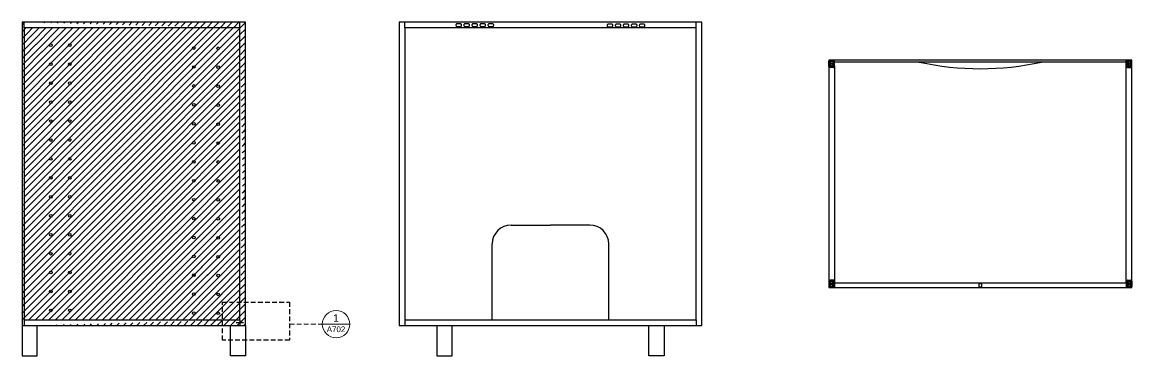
# Model space of a CAD drawing. Header units: millimetres. Extents: x -566 to 5878, y -1053 to 3177.
# Drawn here: x 699.6 to 992.7, y 904 to 992 of the extents above; entities that cross this region are included whole.
import ezdxf
from ezdxf.enums import TextEntityAlignment as Align

# ---------------------------------------------------------------- set-up
doc = ezdxf.new("R2010")
doc.units = ezdxf.units.MM
doc.header["$MEASUREMENT"] = 0
doc.linetypes.add('ACAD_ISO02W100', pattern=[15, 12, -3])
doc.linetypes.add('DASHED2', pattern=[0.375, 0.25, -0.125])
doc.layers.add('A-ANNO-SYMB', color=3, linetype='Continuous', lineweight=18)
doc.styles.get("Standard").update_dxf_attribs({"font": 'Arial.ttf'})

msp = doc.modelspace()

# ---------------------------------------------------------------- hatches: boundary and pattern name
at = {"linetype": 'ACAD_ISO02W100'}
h = msp.add_hatch(dxfattribs=at)
h.set_pattern_fill('ANSI31', color=256, scale=10)
edge = h.paths.add_edge_path()
edge.add_line((700.14, 913.52), (700.14, 912.02))
edge.add_line((700.14, 938.52), (699.64, 938.52))
edge.add_line((699.64, 992.02), (699.64, 912.02))
h = msp.add_hatch(dxfattribs=at)
h.set_pattern_fill('ANSI31', color=256, scale=10)
edge = h.paths.add_edge_path()
edge.add_line((700.14, 990.52), (700.14, 913.52))
edge.add_line((699.64, 992.02), (699.64, 912.02))
edge.add_line((700.14, 913.52), (757.14, 913.52))
edge.add_line((702.64, 912.02), (754.64, 912.02))
edge.add_line((699.64, 912.02), (758.64, 912.02))
h = msp.add_hatch(dxfattribs=at)
h.set_pattern_fill('ANSI31', color=256, scale=10)
edge = h.paths.add_edge_path()
edge.add_line((758.64, 992.02), (699.64, 992.02))
edge.add_line((700.14, 990.52), (700.14, 992.02))
edge.add_line((757.14, 990.52), (700.14, 990.52))
edge.add_line((758.64, 912.02), (758.64, 992.02))
edge.add_line((757.14, 913.52), (757.14, 990.52))
h = msp.add_hatch(dxfattribs=at)
h.set_pattern_fill('ANSI31', color=256, scale=10)
edge = h.paths.add_edge_path()
edge.add_line((699.64, 992.02), (699.64, 912.02))
edge.add_line((700.14, 990.52), (700.14, 992.02))
h = msp.add_hatch(dxfattribs=at)
h.set_pattern_fill('ANSI31', color=256, scale=10)
edge = h.paths.add_edge_path()
edge.add_line((758.64, 912.02), (758.64, 992.02))
edge.add_line((757.14, 913.52), (757.14, 912.02))

# ---------------------------------------------------------------- linework, layer by layer
for p, q in [((699.64, 992.02), (699.64, 912.02)), ((758.64, 992.02), (699.64, 992.02)), ((700.14, 990.52), (700.14, 992.02)), ((757.14, 990.52), (757.14, 992.02)), ((758.64, 912.02), (758.64, 992.02)), ((800.68, 990.52), (800.68, 992.02)), ((839.18, 992.02), (824.18, 992.02)), ((877.68, 990.52), (877.68, 992.02)), ((700.14, 990.52), (700.14, 913.52)), ((757.14, 990.52), (700.14, 990.52)), ((757.14, 913.52), (757.14, 990.52)), ((913.04, 982.02), (914.24, 982.02)), ((914.24, 980.52), (914.24, 982.02)), ((914.24, 980.52), (914.24, 982.02)), ((991.24, 980.52), (991.24, 982.02)), ((991.24, 980.52), (991.24, 982.02)), ((992.44, 982.02), (991.24, 982.02)), ((912.74, 980.36), (912.74, 981.72)), ((912.94, 980.36), (912.94, 981.72)), ((913.04, 981.82), (914.04, 981.82)), ((913.86, 980.26), (913.04, 980.26)), ((913.91, 980.06), (913.04, 980.06)), ((914.04, 980.58), (913.86, 980.26)), ((914.24, 980.52), (914, 980.11)), ((914.04, 981.82), (914.04, 980.58)), ((991.24, 981.52), (914.24, 981.52)), ((914.24, 980.52), (914.24, 923.52)), ((991.24, 980.52), (991.48, 980.11)), ((991.24, 923.25), (991.24, 980.52)), ((992.44, 981.82), (991.44, 981.82)), ((991.44, 981.82), (991.44, 980.58)), ((991.44, 980.58), (991.62, 980.26)), ((991.57, 980.06), (992.44, 980.06)), ((991.62, 980.26), (992.44, 980.26)), ((992.54, 980.36), (992.54, 981.72)), ((992.74, 980.36), (992.74, 981.72)), ((700.14, 938.52), (699.64, 938.52)), ((828.78, 938.52), (839.18, 938.52)), ((849.58, 938.52), (839.18, 938.52)), ((823.78, 913.52), (823.78, 933.52)), ((854.58, 913.52), (854.58, 933.52)), ((912.74, 923.69), (912.74, 922.32)), ((912.94, 923.69), (912.94, 922.32)), ((913.91, 923.99), (913.04, 923.99)), ((913.86, 923.79), (913.04, 923.79)), ((914.04, 923.47), (913.86, 923.79)), ((914.24, 923.25), (914, 923.94)), ((914.04, 922.22), (914.04, 923.47)), ((914.24, 923.52), (914.24, 922.02)), ((991.24, 923.25), (991.48, 923.94)), ((991.44, 923.47), (991.62, 923.79)), ((991.44, 922.22), (991.44, 923.47)), ((991.57, 923.99), (992.44, 923.99)), ((991.62, 923.79), (992.44, 923.79)), ((992.54, 923.69), (992.54, 922.32)), ((992.74, 923.69), (992.74, 922.32)), ((913.04, 922.22), (914.04, 922.22)), ((913.04, 922.02), (914.24, 922.02)), ((914.24, 923.25), (914.24, 922.02)), ((914.24, 923.25), (991.24, 923.25)), ((991.24, 923.25), (991.24, 922.02)), ((992.44, 922.02), (991.24, 922.02)), ((992.44, 922.22), (991.44, 922.22)), ((699.64, 912.02), (699.64, 904.02)), ((699.64, 912.02), (758.64, 912.02)), ((700.14, 913.52), (700.14, 912.02)), ((700.14, 913.52), (757.14, 913.52)), ((702.64, 912.02), (754.64, 912.02)), ((703.64, 904.02), (703.64, 912.02)), ((754.64, 904.02), (754.64, 912.02)), ((757.14, 913.52), (757.14, 912.02)), ((758.64, 912.02), (758.64, 904.02)), ((800.68, 913.52), (800.68, 912.02)), ((809.18, 912.02), (809.18, 904.02)), ((813.18, 904.02), (813.18, 912.02)), ((813.18, 912.02), (865.18, 912.02)), ((865.18, 904.02), (865.18, 912.02)), ((869.18, 912.02), (869.18, 904.02)), ((877.68, 913.52), (877.68, 912.02)), ((699.64, 904.02), (703.64, 904.02)), ((758.64, 904.02), (754.64, 904.02)), ((809.18, 904.02), (813.18, 904.02)), ((869.18, 904.02), (865.18, 904.02))]:
    msp.add_line(p, q)
msp.add_line((756.14, 912.77), (758.14, 912.77), dxfattribs=at)
for points in [[(799.18, 912.02), (879.18, 912.02), (879.18, 992.02), (799.18, 992.02)], [(800.68, 913.52), (877.68, 913.52), (877.68, 990.52), (800.68, 990.52)], [(912.74, 922.02), (992.74, 922.02), (992.74, 982.02), (912.74, 982.02)]]:
    msp.add_lwpolyline(points, close=True)
for points in [[(814.51, 990.91), (815.41, 990.91, 0.414214), (815.71, 991.21), (815.71, 991.31, 0.414214), (815.41, 991.61), (814.51, 991.61, 0.414214), (814.21, 991.31), (814.21, 991.21, 0.414214)], [(816.61, 990.91), (817.51, 990.91, 0.414214), (817.81, 991.21), (817.81, 991.31, 0.414214), (817.51, 991.61), (816.61, 991.61, 0.414214), (816.31, 991.31), (816.31, 991.21, 0.414214)], [(818.74, 990.91), (819.64, 990.91, 0.414214), (819.94, 991.21), (819.94, 991.31, 0.414214), (819.64, 991.61), (818.74, 991.61, 0.414214), (818.44, 991.31), (818.44, 991.21, 0.414214)], [(820.85, 990.91), (821.75, 990.91, 0.414214), (822.05, 991.21), (822.05, 991.31, 0.414214), (821.75, 991.61), (820.85, 991.61, 0.414214), (820.55, 991.31), (820.55, 991.21, 0.414214)], [(822.98, 990.91), (823.88, 990.91, 0.414214), (824.18, 991.21), (824.18, 991.31, 0.414214), (823.88, 991.61), (822.98, 991.61, 0.414214), (822.68, 991.31), (822.68, 991.21, 0.414214)], [(855.38, 991.52), (854.48, 991.52, 0.414214), (854.18, 991.22), (854.18, 991.12, 0.414214), (854.48, 990.82), (855.38, 990.82, 0.414214), (855.68, 991.12), (855.68, 991.22, 0.414214)], [(857.51, 991.52), (856.61, 991.52, 0.414214), (856.31, 991.22), (856.31, 991.12, 0.414214), (856.61, 990.82), (857.51, 990.82, 0.414214), (857.81, 991.12), (857.81, 991.22, 0.414214)], [(859.61, 991.52), (858.71, 991.52, 0.414214), (858.41, 991.22), (858.41, 991.12, 0.414214), (858.71, 990.82), (859.61, 990.82, 0.414214), (859.91, 991.12), (859.91, 991.22, 0.414214)], [(861.74, 991.52), (860.84, 991.52, 0.414214), (860.54, 991.22), (860.54, 991.12, 0.414214), (860.84, 990.82), (861.74, 990.82, 0.414214), (862.04, 991.12), (862.04, 991.22, 0.414214)], [(863.85, 991.52), (862.95, 991.52, 0.414214), (862.65, 991.22), (862.65, 991.12, 0.414214), (862.95, 990.82), (863.85, 990.82, 0.414214), (864.15, 991.12), (864.15, 991.22, 0.414214)], [(913.66, 980.53), (913.22, 980.53, -0.414214), (913.15, 980.6), (913.15, 981.64, -0.414214), (913.22, 981.71), (913.66, 981.71, -0.414214), (913.73, 981.64), (913.73, 980.6, -0.414214)], [(991.82, 980.53), (992.26, 980.53, 0.414214), (992.33, 980.6), (992.33, 981.64, 0.414214), (992.26, 981.71), (991.82, 981.71, 0.414214), (991.75, 981.64), (991.75, 980.6, 0.414214)], [(913.66, 923.52), (913.22, 923.52, 0.414214), (913.15, 923.45), (913.15, 922.41, 0.414214), (913.22, 922.34), (913.66, 922.34, 0.414214), (913.73, 922.41), (913.73, 923.45, 0.414214)], [(991.82, 923.52), (992.26, 923.52, -0.414214), (992.33, 923.45), (992.33, 922.41, -0.414214), (992.26, 922.34), (991.82, 922.34, -0.414214), (991.75, 922.41), (991.75, 923.45, -0.414214)], [(952.52, 923.11), (952.96, 923.11, -0.414214), (953.03, 923.04), (953.03, 922.22, -0.414214), (952.96, 922.15), (952.52, 922.15, -0.414214), (952.45, 922.22), (952.45, 923.04, -0.414214)]]:
    msp.add_lwpolyline(points, format="xyb", close=True)
at = {"linetype": 'DASHED2', "ltscale": 5}
msp.add_lwpolyline([(752.55, 918.16), (770.29, 918.16), (770.29, 908.12), (752.55, 908.12)], close=True, dxfattribs=at)
for centre, radius in [((707.19, 985.95), 0.35), ((712.19, 985.95), 0.35), ((744.97, 985.21), 0.35), ((751.4, 985.15), 0.35), ((707.19, 980.95), 0.35), ((712.19, 980.95), 0.35), ((744.97, 980.21), 0.35), ((751.4, 980.15), 0.35), ((913.44, 981.12), 0.194), ((992.04, 981.12), 0.194), ((707.19, 975.95), 0.35), ((712.19, 975.95), 0.35), ((744.97, 975.21), 0.35), ((751.4, 975.15), 0.35), ((707.19, 970.95), 0.35), ((712.19, 970.95), 0.35), ((744.97, 970.21), 0.35), ((751.4, 970.15), 0.35), ((707.19, 965.95), 0.35), ((712.19, 965.95), 0.35), ((744.97, 965.21), 0.35), ((751.4, 965.15), 0.35), ((707.19, 960.95), 0.35), ((712.19, 960.95), 0.35), ((744.97, 960.21), 0.35), ((751.4, 960.15), 0.35), ((707.19, 955.95), 0.35), ((712.19, 955.95), 0.35), ((744.97, 955.21), 0.35), ((751.4, 955.15), 0.35), ((707.19, 950.95), 0.35), ((712.19, 950.95), 0.35), ((744.97, 950.21), 0.35), ((751.4, 950.15), 0.35), ((707.19, 945.95), 0.35), ((712.19, 945.95), 0.35), ((744.97, 945.21), 0.35), ((751.4, 945.15), 0.35), ((707.19, 940.95), 0.35), ((712.19, 940.95), 0.35), ((744.97, 940.21), 0.35), ((751.4, 940.15), 0.35), ((707.19, 935.95), 0.35), ((712.19, 935.95), 0.35), ((744.97, 935.21), 0.35), ((751.4, 935.15), 0.35), ((707.19, 930.95), 0.35), ((712.19, 930.95), 0.35), ((744.97, 930.21), 0.35), ((751.4, 930.15), 0.35), ((707.2, 926), 0.35), ((712.2, 926), 0.35), ((744.96, 925.29), 0.35), ((751.39, 925.23), 0.35), ((707.2, 921), 0.35), ((712.2, 921), 0.35), ((744.96, 920.29), 0.35), ((751.39, 920.23), 0.35), ((913.44, 922.93), 0.194), ((992.04, 922.93), 0.194), ((707.2, 916), 0.35), ((712.2, 916), 0.35), ((744.96, 915.29), 0.35), ((751.39, 915.23), 0.35)]:
    msp.add_circle(centre, radius)
for centre, radius, start, end in [((913.04, 981.72), 0.3, 90, 180), ((992.44, 981.72), 0.3, 0, 90), ((913.04, 980.36), 0.3, 180, 270), ((913.04, 981.72), 0.1, 90, 180), ((913.04, 980.36), 0.1, 180, 270), ((913.91, 980.16), 0.1, 270, 330.0858), ((952.74, 1055.03), 75.26, 257.589, 282.411), ((991.57, 980.16), 0.1, 209.9142, 270), ((992.44, 981.72), 0.1, 0, 90), ((992.44, 980.36), 0.3, 270, 0), ((992.44, 980.36), 0.1, 270, 0), ((828.78, 933.52), 5, 90, 180), ((849.58, 933.52), 5, 0, 90), ((913.04, 923.69), 0.3, 90, 180), ((913.04, 923.69), 0.1, 90, 180), ((913.91, 923.89), 0.1, 29.9142, 90), ((991.57, 923.89), 0.1, 90, 150.0858), ((992.44, 923.69), 0.3, 0, 90), ((992.44, 923.69), 0.1, 0, 90), ((913.04, 922.32), 0.3, 180, 270), ((913.04, 922.32), 0.1, 180, 270), ((992.44, 922.32), 0.3, 270, 0), ((992.44, 922.32), 0.1, 270, 0)]:
    msp.add_arc(centre, radius, start, end)
at = {"layer": 'A-ANNO-SYMB', "linetype": 'DASHED2', "ltscale": 5}
msp.add_line((770.29, 912.36), (778.92, 912.36), dxfattribs=at)
at = {"layer": 'A-ANNO-SYMB', "linetype": 'Continuous'}
msp.add_line((778.92, 912.36), (786.16, 912.36), dxfattribs=at)
msp.add_circle((782.54, 912.36), 3.62, dxfattribs=at)

# ---------------------------------------------------------------- texts
for tag, text, height, p in [('1', 'A301', 2, (782.54, 915)), ('A702', 'A', 1.5, (782.54, 911.76))]:
    msp.add_attdef(tag, text=text, height=height, dxfattribs=at).set_placement(p, align=Align.TOP_CENTER)

doc.saveas('drawing.dxf')
